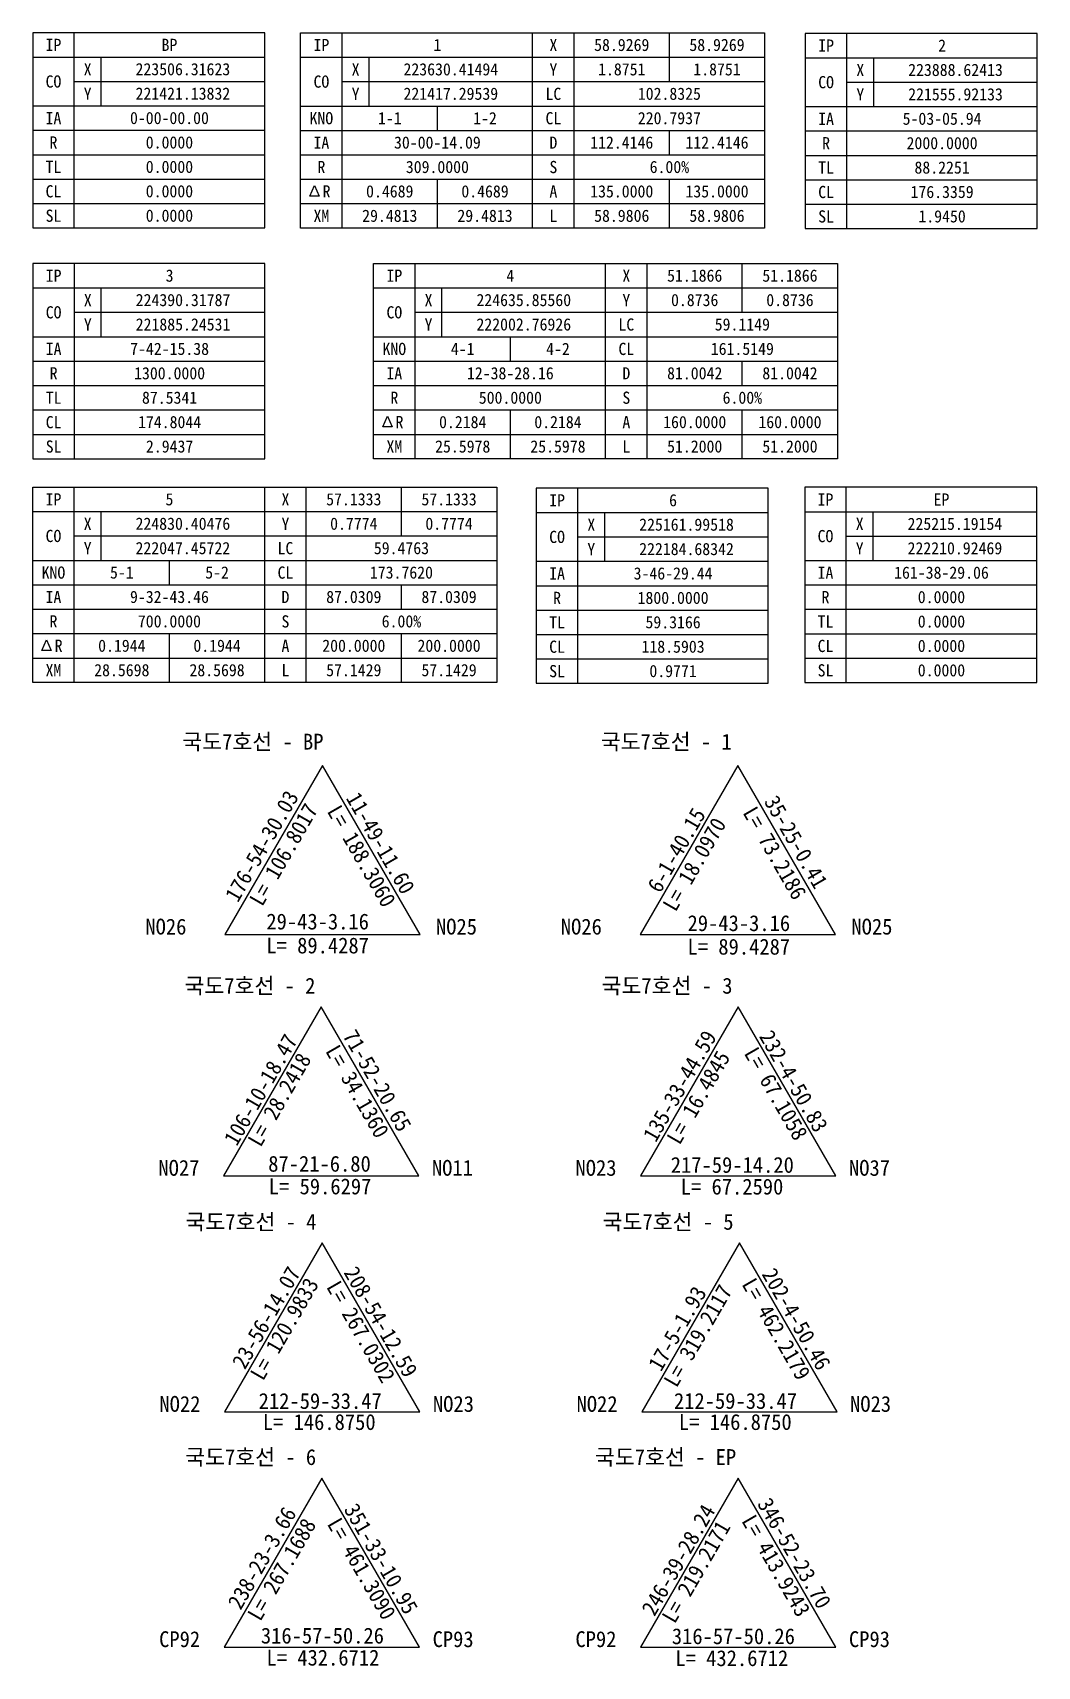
# Model space of a CAD drawing. Header units: millimetres. Extents: x 220587 to 223182, y 223491 to 225300.
# Drawn here: x 220597 to 221091, y 223765 to 224568 of the extents above; entities that cross this region are included whole.
import ezdxf
from ezdxf.enums import TextEntityAlignment as Align

# ---------------------------------------------------------------- set-up
doc = ezdxf.new("R2010")
doc.units = ezdxf.units.MM
for name, color, linetype in [('CA-ALGN-TBSM', 2, 'Continuous'), ('CA-TABL-LIN1', 4, 'Continuous'), ('CA-TABL-LIN2', 1, 'Continuous'), ('CA-TABL-TEX2', 3, 'Continuous'), ('CV-SURV-LINE', 2, 'Continuous'), ('CV-SURV-TEXT', 3, 'Continuous'), ('CZ-TEX1', 6, 'Continuous')]:
    doc.layers.add(name, color=color, linetype=linetype)
doc.styles.add('GTXT', font='DotumChe.ttf')
doc.styles.add('Han_Romanstyle', font='DotumChe.ttf')

# ---------------------------------------------------------------- blocks, each defined once
blk = doc.blocks.new('CACTSPR')
at = {"layer": 'CA-TABL-LIN1'}
for p, q in [((0, -20), (0, 20)), ((8.5, -20), (8.5, 20))]:
    blk.add_line(p, q, dxfattribs=at)
blk.add_lwpolyline([(47.5, -20), (-47.5, -20), (-47.5, 20), (47.5, 20)], close=True, dxfattribs=at)
blk.add_lwpolyline([(-39, -20), (-39, 20)], dxfattribs=at)
at = {"layer": 'CA-TABL-LIN2'}
for p, q in [((28, 10), (28, 20)), ((-47.5, 15), (47.5, 15)), ((-33.5, 5), (-33.5, 15)), ((-39, 10), (47.5, 10)), ((-47.5, 5), (47.5, 5)), ((-19.5, 0), (-19.5, 5)), ((-47.5, 0), (47.5, 0)), ((28, -5), (28, 0)), ((-47.5, -5), (47.5, -5)), ((-47.5, -10), (47.5, -10)), ((-19.5, -20), (-19.5, -10)), ((28, -20), (28, -10)), ((-47.5, -15), (47.5, -15))]:
    blk.add_line(p, q, dxfattribs=at)
at = {"layer": 'CA-TABL-TEX2'}
blk.add_lwpolyline([(-44.67, -11.31), (-43.73, -13.49), (-45.61, -13.49)], close=True, dxfattribs=at)
at = {"layer": 'CA-TABL-TEX2', "style": 'GTXT'}
for s, p in [('IP', (-43.25, 17.5)), ('X', (4.25, 17.5)), ('X', (-36.25, 12.5)), ('Y', (4.25, 12.5)), ('CO', (-43.25, 10)), ('Y', (-36.25, 7.5)), ('LC', (4.25, 7.5)), ('KNO', (-43.25, 2.5)), ('CL', (4.25, 2.5)), ('IA', (-43.25, -2.5)), ('D', (4.25, -2.5)), ('R', (-43.25, -7.5)), ('S', (4.25, -7.5)), ('A', (4.25, -12.5)), ('XM', (-43.25, -17.5)), ('L', (4.25, -17.5))]:
    blk.add_text(s, height=2.5, dxfattribs=at).set_placement(p, align=Align.MIDDLE_CENTER)
blk.add_text('R', height=2.5, dxfattribs=at).set_placement((-42.2, -12.49), align=Align.MIDDLE)
at = {"layer": 'CA-TABL-TEX2', "style": 'GTXT', "flags": 4}
for tag, p in [('IPNO', (-19.5, 17.5)), ('X1', (18.25, 17.5)), ('X2', (37.75, 17.5)), ('COX', (-16.75, 12.5)), ('Y1', (18.25, 12.5)), ('Y2', (37.75, 12.5)), ('COY', (-16.75, 7.5)), ('LC', (28, 7.5)), ('KNO1', (-29.25, 2.5)), ('KNO2', (-9.75, 2.5)), ('CL', (28, 2.5)), ('IA', (-19.5, -2.5)), ('D1', (18.25, -2.5)), ('D2', (37.75, -2.5)), ('R', (-19.5, -7.5)), ('S', (28, -7.5)), ('DR1', (-29.25, -12.5)), ('DR2', (-9.75, -12.5)), ('A1', (18.25, -12.5)), ('A2', (37.75, -12.5)), ('XM1', (-29.25, -17.5)), ('XM2', (-9.75, -17.5)), ('SL1', (18.25, -17.5)), ('SL2', (37.75, -17.5))]:
    blk.add_attdef(tag, text='', height=2.5, dxfattribs=at).set_placement(p, align=Align.MIDDLE)
blk = doc.blocks.new('CACTCRV')
at = {"layer": 'CA-TABL-LIN1'}
blk.add_line((-15.25, -20), (-15.25, 20), dxfattribs=at)
blk.add_lwpolyline([(-23.75, -20), (23.75, -20), (23.75, 20), (-23.75, 20)], close=True, dxfattribs=at)
at = {"layer": 'CA-TABL-LIN2'}
for p, q in [((-23.75, 15), (23.75, 15)), ((-9.75, 5), (-9.75, 15)), ((-15.25, 10), (23.75, 10)), ((-23.75, 5), (23.75, 5)), ((-23.75, 0), (23.75, 0)), ((-23.75, -5), (23.75, -5)), ((-23.75, -10), (23.75, -10)), ((-23.75, -15), (23.75, -15))]:
    blk.add_line(p, q, dxfattribs=at)
at = {"layer": 'CA-TABL-TEX2', "style": 'GTXT'}
for s, p in [('IP', (-19.5, 17.5)), ('X', (-12.5, 12.5)), ('CO', (-19.5, 10)), ('Y', (-12.5, 7.5)), ('IA', (-19.5, 2.5)), ('R', (-19.5, -2.5)), ('TL', (-19.5, -7.5)), ('CL', (-19.5, -12.5)), ('SL', (-19.5, -17.5))]:
    blk.add_text(s, height=2.5, dxfattribs=at).set_placement(p, align=Align.MIDDLE_CENTER)
at = {"layer": 'CA-TABL-TEX2', "style": 'GTXT', "flags": 4}
for tag, p in [('IPNO', (4.25, 17.5)), ('COX', (7, 12.5)), ('COY', (7, 7.5)), ('IA', (4.25, 2.5)), ('R', (4.25, -2.5)), ('TL', (4.25, -7.5)), ('CL', (4.25, -12.5)), ('SL', (4.25, -17.5))]:
    blk.add_attdef(tag, text='', height=2.5, dxfattribs=at).set_placement(p, align=Align.MIDDLE)

msp = doc.modelspace()

# ---------------------------------------------------------------- linework, layer by layer
at = {"layer": 'CV-SURV-LINE'}
for points in [[(220739.77, 224207.49), (220691.77, 224124.35), (220787.77, 224124.35)], [(220943.92, 224207.49), (220895.92, 224124.35), (220991.92, 224124.35)], [(220739.17, 224088.88), (220691.17, 224005.74), (220787.17, 224005.74)], [(220944.13, 224088.88), (220896.13, 224005.74), (220992.13, 224005.74)], [(220739.67, 223972.82), (220691.67, 223889.68), (220787.67, 223889.68)], [(220944.66, 223972.82), (220896.66, 223889.68), (220992.66, 223889.68)], [(220739.52, 223857.15), (220691.52, 223774.01), (220787.52, 223774.01)], [(220944.1, 223857.15), (220896.1, 223774.01), (220992.1, 223774.01)]]:
    msp.add_lwpolyline(points, close=True, dxfattribs=at)

# ---------------------------------------------------------------- block references
at = {"layer": 'CA-ALGN-TBSM'}
ref = msp.add_blockref('CACTCRV', (220654.4, 224519.78), dxfattribs=dict(at, xscale=2.399999999994179, yscale=2.399999999994179, zscale=2.4))
ref.add_attrib('IPNO', 'BP', dxfattribs={"layer": 'CA-TABL-TEX2', "height": 6, "style": 'GTXT'}).set_placement((220664.6, 224561.78), align=Align.MIDDLE)
ref.add_attrib('COX', '223506.31623', dxfattribs={"layer": 'CA-TABL-TEX2', "height": 6, "style": 'GTXT'}).set_placement((220671.2, 224549.78), align=Align.MIDDLE)
ref.add_attrib('COY', '221421.13832', dxfattribs={"layer": 'CA-TABL-TEX2', "height": 6, "style": 'GTXT'}).set_placement((220671.2, 224537.78), align=Align.MIDDLE)
ref.add_attrib('IA', '0-00-00.00', dxfattribs={"layer": 'CA-TABL-TEX2', "height": 6, "style": 'GTXT'}).set_placement((220664.6, 224525.78), align=Align.MIDDLE)
ref.add_attrib('R', '0.0000', dxfattribs={"layer": 'CA-TABL-TEX2', "height": 6, "style": 'GTXT'}).set_placement((220664.6, 224513.78), align=Align.MIDDLE)
ref.add_attrib('TL', '0.0000', dxfattribs={"layer": 'CA-TABL-TEX2', "height": 6, "style": 'GTXT'}).set_placement((220664.6, 224501.78), align=Align.MIDDLE)
ref.add_attrib('CL', '0.0000', dxfattribs={"layer": 'CA-TABL-TEX2', "height": 6, "style": 'GTXT'}).set_placement((220664.6, 224489.78), align=Align.MIDDLE)
ref.add_attrib('SL', '0.0000', dxfattribs={"layer": 'CA-TABL-TEX2', "height": 6, "style": 'GTXT'}).set_placement((220664.6, 224477.78), align=Align.MIDDLE)
ref = msp.add_blockref('CACTSPR', (220843.07, 224519.72), dxfattribs=dict(at, xscale=2.399999999994179, yscale=2.399999999994179, zscale=2.4))
ref.add_attrib('IPNO', '1', dxfattribs={"layer": 'CA-TABL-TEX2', "height": 6, "style": 'GTXT'}).set_placement((220796.27, 224561.72), align=Align.MIDDLE)
ref.add_attrib('COX', '223630.41494', dxfattribs={"layer": 'CA-TABL-TEX2', "height": 6, "style": 'GTXT'}).set_placement((220802.87, 224549.72), align=Align.MIDDLE)
ref.add_attrib('COY', '221417.29539', dxfattribs={"layer": 'CA-TABL-TEX2', "height": 6, "style": 'GTXT'}).set_placement((220802.87, 224537.72), align=Align.MIDDLE)
ref.add_attrib('KNO1', '1-1', dxfattribs={"layer": 'CA-TABL-TEX2', "height": 6, "style": 'GTXT'}).set_placement((220772.87, 224525.72), align=Align.MIDDLE)
ref.add_attrib('KNO2', '1-2', dxfattribs={"layer": 'CA-TABL-TEX2', "height": 6, "style": 'GTXT'}).set_placement((220819.67, 224525.72), align=Align.MIDDLE)
ref.add_attrib('IA', '30-00-14.09', dxfattribs={"layer": 'CA-TABL-TEX2', "height": 6, "style": 'GTXT'}).set_placement((220796.27, 224513.72), align=Align.MIDDLE)
ref.add_attrib('R', '309.0000', dxfattribs={"layer": 'CA-TABL-TEX2', "height": 6, "style": 'GTXT'}).set_placement((220796.27, 224501.72), align=Align.MIDDLE)
ref.add_attrib('DR1', '0.4689', dxfattribs={"layer": 'CA-TABL-TEX2', "height": 6, "style": 'GTXT'}).set_placement((220772.87, 224489.72), align=Align.MIDDLE)
ref.add_attrib('DR2', '0.4689', dxfattribs={"layer": 'CA-TABL-TEX2', "height": 6, "style": 'GTXT'}).set_placement((220819.67, 224489.72), align=Align.MIDDLE)
ref.add_attrib('XM1', '29.4813', dxfattribs={"layer": 'CA-TABL-TEX2', "height": 6, "style": 'GTXT'}).set_placement((220772.87, 224477.72), align=Align.MIDDLE)
ref.add_attrib('XM2', '29.4813', dxfattribs={"layer": 'CA-TABL-TEX2', "height": 6, "style": 'GTXT'}).set_placement((220819.67, 224477.72), align=Align.MIDDLE)
ref.add_attrib('X1', '58.9269', dxfattribs={"layer": 'CA-TABL-TEX2', "height": 6, "style": 'GTXT'}).set_placement((220886.87, 224561.72), align=Align.MIDDLE)
ref.add_attrib('X2', '58.9269', dxfattribs={"layer": 'CA-TABL-TEX2', "height": 6, "style": 'GTXT'}).set_placement((220933.67, 224561.72), align=Align.MIDDLE)
ref.add_attrib('Y1', '1.8751', dxfattribs={"layer": 'CA-TABL-TEX2', "height": 6, "style": 'GTXT'}).set_placement((220886.87, 224549.72), align=Align.MIDDLE)
ref.add_attrib('Y2', '1.8751', dxfattribs={"layer": 'CA-TABL-TEX2', "height": 6, "style": 'GTXT'}).set_placement((220933.67, 224549.72), align=Align.MIDDLE)
ref.add_attrib('LC', '102.8325', dxfattribs={"layer": 'CA-TABL-TEX2', "height": 6, "style": 'GTXT'}).set_placement((220910.27, 224537.72), align=Align.MIDDLE)
ref.add_attrib('CL', '220.7937', dxfattribs={"layer": 'CA-TABL-TEX2', "height": 6, "style": 'GTXT'}).set_placement((220910.27, 224525.72), align=Align.MIDDLE)
ref.add_attrib('D1', '112.4146', dxfattribs={"layer": 'CA-TABL-TEX2', "height": 6, "style": 'GTXT'}).set_placement((220886.87, 224513.72), align=Align.MIDDLE)
ref.add_attrib('D2', '112.4146', dxfattribs={"layer": 'CA-TABL-TEX2', "height": 6, "style": 'GTXT'}).set_placement((220933.67, 224513.72), align=Align.MIDDLE)
ref.add_attrib('S', '6.00%', dxfattribs={"layer": 'CA-TABL-TEX2', "height": 6, "style": 'GTXT'}).set_placement((220910.27, 224501.72), align=Align.MIDDLE)
ref.add_attrib('A1', '135.0000', dxfattribs={"layer": 'CA-TABL-TEX2', "height": 6, "style": 'GTXT'}).set_placement((220886.87, 224489.72), align=Align.MIDDLE)
ref.add_attrib('A2', '135.0000', dxfattribs={"layer": 'CA-TABL-TEX2', "height": 6, "style": 'GTXT'}).set_placement((220933.67, 224489.72), align=Align.MIDDLE)
ref.add_attrib('SL1', '58.9806', dxfattribs={"layer": 'CA-TABL-TEX2', "height": 6, "style": 'GTXT'}).set_placement((220886.87, 224477.72), align=Align.MIDDLE)
ref.add_attrib('SL2', '58.9806', dxfattribs={"layer": 'CA-TABL-TEX2', "height": 6, "style": 'GTXT'}).set_placement((220933.67, 224477.72), align=Align.MIDDLE)
ref = msp.add_blockref('CACTCRV', (221034.08, 224519.44), dxfattribs=dict(at, xscale=2.399999999994179, yscale=2.399999999994179, zscale=2.4))
ref.add_attrib('IPNO', '2', dxfattribs={"layer": 'CA-TABL-TEX2', "height": 6, "style": 'GTXT'}).set_placement((221044.28, 224561.44), align=Align.MIDDLE)
ref.add_attrib('COX', '223888.62413', dxfattribs={"layer": 'CA-TABL-TEX2', "height": 6, "style": 'GTXT'}).set_placement((221050.88, 224549.44), align=Align.MIDDLE)
ref.add_attrib('COY', '221555.92133', dxfattribs={"layer": 'CA-TABL-TEX2', "height": 6, "style": 'GTXT'}).set_placement((221050.88, 224537.44), align=Align.MIDDLE)
ref.add_attrib('IA', '5-03-05.94', dxfattribs={"layer": 'CA-TABL-TEX2', "height": 6, "style": 'GTXT'}).set_placement((221044.28, 224525.44), align=Align.MIDDLE)
ref.add_attrib('R', '2000.0000', dxfattribs={"layer": 'CA-TABL-TEX2', "height": 6, "style": 'GTXT'}).set_placement((221044.28, 224513.44), align=Align.MIDDLE)
ref.add_attrib('TL', '88.2251', dxfattribs={"layer": 'CA-TABL-TEX2', "height": 6, "style": 'GTXT'}).set_placement((221044.28, 224501.44), align=Align.MIDDLE)
ref.add_attrib('CL', '176.3359', dxfattribs={"layer": 'CA-TABL-TEX2', "height": 6, "style": 'GTXT'}).set_placement((221044.28, 224489.44), align=Align.MIDDLE)
ref.add_attrib('SL', '1.9450', dxfattribs={"layer": 'CA-TABL-TEX2', "height": 6, "style": 'GTXT'}).set_placement((221044.28, 224477.44), align=Align.MIDDLE)
ref = msp.add_blockref('CACTCRV', (220654.48, 224406.29), dxfattribs=dict(at, xscale=2.399999999994179, yscale=2.399999999994179, zscale=2.4))
ref.add_attrib('IPNO', '3', dxfattribs={"layer": 'CA-TABL-TEX2', "height": 6, "style": 'GTXT'}).set_placement((220664.68, 224448.29), align=Align.MIDDLE)
ref.add_attrib('COX', '224390.31787', dxfattribs={"layer": 'CA-TABL-TEX2', "height": 6, "style": 'GTXT'}).set_placement((220671.28, 224436.29), align=Align.MIDDLE)
ref.add_attrib('COY', '221885.24531', dxfattribs={"layer": 'CA-TABL-TEX2', "height": 6, "style": 'GTXT'}).set_placement((220671.28, 224424.29), align=Align.MIDDLE)
ref.add_attrib('IA', '7-42-15.38', dxfattribs={"layer": 'CA-TABL-TEX2', "height": 6, "style": 'GTXT'}).set_placement((220664.68, 224412.29), align=Align.MIDDLE)
ref.add_attrib('R', '1300.0000', dxfattribs={"layer": 'CA-TABL-TEX2', "height": 6, "style": 'GTXT'}).set_placement((220664.68, 224400.29), align=Align.MIDDLE)
ref.add_attrib('TL', '87.5341', dxfattribs={"layer": 'CA-TABL-TEX2', "height": 6, "style": 'GTXT'}).set_placement((220664.68, 224388.29), align=Align.MIDDLE)
ref.add_attrib('CL', '174.8044', dxfattribs={"layer": 'CA-TABL-TEX2', "height": 6, "style": 'GTXT'}).set_placement((220664.68, 224376.29), align=Align.MIDDLE)
ref.add_attrib('SL', '2.9437', dxfattribs={"layer": 'CA-TABL-TEX2', "height": 6, "style": 'GTXT'}).set_placement((220664.68, 224364.29), align=Align.MIDDLE)
ref = msp.add_blockref('CACTSPR', (220878.92, 224406.29), dxfattribs=dict(at, xscale=2.399999999994179, yscale=2.399999999994179, zscale=2.4))
ref.add_attrib('IPNO', '4', dxfattribs={"layer": 'CA-TABL-TEX2', "height": 6, "style": 'GTXT'}).set_placement((220832.12, 224448.29), align=Align.MIDDLE)
ref.add_attrib('COX', '224635.85560', dxfattribs={"layer": 'CA-TABL-TEX2', "height": 6, "style": 'GTXT'}).set_placement((220838.72, 224436.29), align=Align.MIDDLE)
ref.add_attrib('COY', '222002.76926', dxfattribs={"layer": 'CA-TABL-TEX2', "height": 6, "style": 'GTXT'}).set_placement((220838.72, 224424.29), align=Align.MIDDLE)
ref.add_attrib('KNO1', '4-1', dxfattribs={"layer": 'CA-TABL-TEX2', "height": 6, "style": 'GTXT'}).set_placement((220808.72, 224412.29), align=Align.MIDDLE)
ref.add_attrib('KNO2', '4-2', dxfattribs={"layer": 'CA-TABL-TEX2', "height": 6, "style": 'GTXT'}).set_placement((220855.52, 224412.29), align=Align.MIDDLE)
ref.add_attrib('IA', '12-38-28.16', dxfattribs={"layer": 'CA-TABL-TEX2', "height": 6, "style": 'GTXT'}).set_placement((220832.12, 224400.29), align=Align.MIDDLE)
ref.add_attrib('R', '500.0000', dxfattribs={"layer": 'CA-TABL-TEX2', "height": 6, "style": 'GTXT'}).set_placement((220832.12, 224388.29), align=Align.MIDDLE)
ref.add_attrib('DR1', '0.2184', dxfattribs={"layer": 'CA-TABL-TEX2', "height": 6, "style": 'GTXT'}).set_placement((220808.72, 224376.29), align=Align.MIDDLE)
ref.add_attrib('DR2', '0.2184', dxfattribs={"layer": 'CA-TABL-TEX2', "height": 6, "style": 'GTXT'}).set_placement((220855.52, 224376.29), align=Align.MIDDLE)
ref.add_attrib('XM1', '25.5978', dxfattribs={"layer": 'CA-TABL-TEX2', "height": 6, "style": 'GTXT'}).set_placement((220808.72, 224364.29), align=Align.MIDDLE)
ref.add_attrib('XM2', '25.5978', dxfattribs={"layer": 'CA-TABL-TEX2', "height": 6, "style": 'GTXT'}).set_placement((220855.52, 224364.29), align=Align.MIDDLE)
ref.add_attrib('X1', '51.1866', dxfattribs={"layer": 'CA-TABL-TEX2', "height": 6, "style": 'GTXT'}).set_placement((220922.72, 224448.29), align=Align.MIDDLE)
ref.add_attrib('X2', '51.1866', dxfattribs={"layer": 'CA-TABL-TEX2', "height": 6, "style": 'GTXT'}).set_placement((220969.52, 224448.29), align=Align.MIDDLE)
ref.add_attrib('Y1', '0.8736', dxfattribs={"layer": 'CA-TABL-TEX2', "height": 6, "style": 'GTXT'}).set_placement((220922.72, 224436.29), align=Align.MIDDLE)
ref.add_attrib('Y2', '0.8736', dxfattribs={"layer": 'CA-TABL-TEX2', "height": 6, "style": 'GTXT'}).set_placement((220969.52, 224436.29), align=Align.MIDDLE)
ref.add_attrib('LC', '59.1149', dxfattribs={"layer": 'CA-TABL-TEX2', "height": 6, "style": 'GTXT'}).set_placement((220946.12, 224424.29), align=Align.MIDDLE)
ref.add_attrib('CL', '161.5149', dxfattribs={"layer": 'CA-TABL-TEX2', "height": 6, "style": 'GTXT'}).set_placement((220946.12, 224412.29), align=Align.MIDDLE)
ref.add_attrib('D1', '81.0042', dxfattribs={"layer": 'CA-TABL-TEX2', "height": 6, "style": 'GTXT'}).set_placement((220922.72, 224400.29), align=Align.MIDDLE)
ref.add_attrib('D2', '81.0042', dxfattribs={"layer": 'CA-TABL-TEX2', "height": 6, "style": 'GTXT'}).set_placement((220969.52, 224400.29), align=Align.MIDDLE)
ref.add_attrib('S', '6.00%', dxfattribs={"layer": 'CA-TABL-TEX2', "height": 6, "style": 'GTXT'}).set_placement((220946.12, 224388.29), align=Align.MIDDLE)
ref.add_attrib('A1', '160.0000', dxfattribs={"layer": 'CA-TABL-TEX2', "height": 6, "style": 'GTXT'}).set_placement((220922.72, 224376.29), align=Align.MIDDLE)
ref.add_attrib('A2', '160.0000', dxfattribs={"layer": 'CA-TABL-TEX2', "height": 6, "style": 'GTXT'}).set_placement((220969.52, 224376.29), align=Align.MIDDLE)
ref.add_attrib('SL1', '51.2000', dxfattribs={"layer": 'CA-TABL-TEX2', "height": 6, "style": 'GTXT'}).set_placement((220922.72, 224364.29), align=Align.MIDDLE)
ref.add_attrib('SL2', '51.2000', dxfattribs={"layer": 'CA-TABL-TEX2', "height": 6, "style": 'GTXT'}).set_placement((220969.52, 224364.29), align=Align.MIDDLE)
ref = msp.add_blockref('CACTSPR', (220711.4, 224296.32), dxfattribs=dict(at, xscale=2.399999999994179, yscale=2.399999999994179, zscale=2.4))
ref.add_attrib('IPNO', '5', dxfattribs={"layer": 'CA-TABL-TEX2', "height": 6, "style": 'GTXT'}).set_placement((220664.6, 224338.32), align=Align.MIDDLE)
ref.add_attrib('COX', '224830.40476', dxfattribs={"layer": 'CA-TABL-TEX2', "height": 6, "style": 'GTXT'}).set_placement((220671.2, 224326.32), align=Align.MIDDLE)
ref.add_attrib('COY', '222047.45722', dxfattribs={"layer": 'CA-TABL-TEX2', "height": 6, "style": 'GTXT'}).set_placement((220671.2, 224314.32), align=Align.MIDDLE)
ref.add_attrib('KNO1', '5-1', dxfattribs={"layer": 'CA-TABL-TEX2', "height": 6, "style": 'GTXT'}).set_placement((220641.2, 224302.32), align=Align.MIDDLE)
ref.add_attrib('KNO2', '5-2', dxfattribs={"layer": 'CA-TABL-TEX2', "height": 6, "style": 'GTXT'}).set_placement((220688, 224302.32), align=Align.MIDDLE)
ref.add_attrib('IA', '9-32-43.46', dxfattribs={"layer": 'CA-TABL-TEX2', "height": 6, "style": 'GTXT'}).set_placement((220664.6, 224290.32), align=Align.MIDDLE)
ref.add_attrib('R', '700.0000', dxfattribs={"layer": 'CA-TABL-TEX2', "height": 6, "style": 'GTXT'}).set_placement((220664.6, 224278.32), align=Align.MIDDLE)
ref.add_attrib('DR1', '0.1944', dxfattribs={"layer": 'CA-TABL-TEX2', "height": 6, "style": 'GTXT'}).set_placement((220641.2, 224266.32), align=Align.MIDDLE)
ref.add_attrib('DR2', '0.1944', dxfattribs={"layer": 'CA-TABL-TEX2', "height": 6, "style": 'GTXT'}).set_placement((220688, 224266.32), align=Align.MIDDLE)
ref.add_attrib('XM1', '28.5698', dxfattribs={"layer": 'CA-TABL-TEX2', "height": 6, "style": 'GTXT'}).set_placement((220641.2, 224254.32), align=Align.MIDDLE)
ref.add_attrib('XM2', '28.5698', dxfattribs={"layer": 'CA-TABL-TEX2', "height": 6, "style": 'GTXT'}).set_placement((220688, 224254.32), align=Align.MIDDLE)
ref.add_attrib('X1', '57.1333', dxfattribs={"layer": 'CA-TABL-TEX2', "height": 6, "style": 'GTXT'}).set_placement((220755.2, 224338.32), align=Align.MIDDLE)
ref.add_attrib('X2', '57.1333', dxfattribs={"layer": 'CA-TABL-TEX2', "height": 6, "style": 'GTXT'}).set_placement((220802, 224338.32), align=Align.MIDDLE)
ref.add_attrib('Y1', '0.7774', dxfattribs={"layer": 'CA-TABL-TEX2', "height": 6, "style": 'GTXT'}).set_placement((220755.2, 224326.32), align=Align.MIDDLE)
ref.add_attrib('Y2', '0.7774', dxfattribs={"layer": 'CA-TABL-TEX2', "height": 6, "style": 'GTXT'}).set_placement((220802, 224326.32), align=Align.MIDDLE)
ref.add_attrib('LC', '59.4763', dxfattribs={"layer": 'CA-TABL-TEX2', "height": 6, "style": 'GTXT'}).set_placement((220778.6, 224314.32), align=Align.MIDDLE)
ref.add_attrib('CL', '173.7620', dxfattribs={"layer": 'CA-TABL-TEX2', "height": 6, "style": 'GTXT'}).set_placement((220778.6, 224302.32), align=Align.MIDDLE)
ref.add_attrib('D1', '87.0309', dxfattribs={"layer": 'CA-TABL-TEX2', "height": 6, "style": 'GTXT'}).set_placement((220755.2, 224290.32), align=Align.MIDDLE)
ref.add_attrib('D2', '87.0309', dxfattribs={"layer": 'CA-TABL-TEX2', "height": 6, "style": 'GTXT'}).set_placement((220802, 224290.32), align=Align.MIDDLE)
ref.add_attrib('S', '6.00%', dxfattribs={"layer": 'CA-TABL-TEX2', "height": 6, "style": 'GTXT'}).set_placement((220778.6, 224278.32), align=Align.MIDDLE)
ref.add_attrib('A1', '200.0000', dxfattribs={"layer": 'CA-TABL-TEX2', "height": 6, "style": 'GTXT'}).set_placement((220755.2, 224266.32), align=Align.MIDDLE)
ref.add_attrib('A2', '200.0000', dxfattribs={"layer": 'CA-TABL-TEX2', "height": 6, "style": 'GTXT'}).set_placement((220802, 224266.32), align=Align.MIDDLE)
ref.add_attrib('SL1', '57.1429', dxfattribs={"layer": 'CA-TABL-TEX2', "height": 6, "style": 'GTXT'}).set_placement((220755.2, 224254.32), align=Align.MIDDLE)
ref.add_attrib('SL2', '57.1429', dxfattribs={"layer": 'CA-TABL-TEX2', "height": 6, "style": 'GTXT'}).set_placement((220802, 224254.32), align=Align.MIDDLE)
ref = msp.add_blockref('CACTCRV', (220901.89, 224295.87), dxfattribs=dict(at, xscale=2.399999999994179, yscale=2.399999999994179, zscale=2.4))
ref.add_attrib('IPNO', '6', dxfattribs={"layer": 'CA-TABL-TEX2', "height": 6, "style": 'GTXT'}).set_placement((220912.09, 224337.87), align=Align.MIDDLE)
ref.add_attrib('COX', '225161.99518', dxfattribs={"layer": 'CA-TABL-TEX2', "height": 6, "style": 'GTXT'}).set_placement((220918.69, 224325.87), align=Align.MIDDLE)
ref.add_attrib('COY', '222184.68342', dxfattribs={"layer": 'CA-TABL-TEX2', "height": 6, "style": 'GTXT'}).set_placement((220918.69, 224313.87), align=Align.MIDDLE)
ref.add_attrib('IA', '3-46-29.44', dxfattribs={"layer": 'CA-TABL-TEX2', "height": 6, "style": 'GTXT'}).set_placement((220912.09, 224301.87), align=Align.MIDDLE)
ref.add_attrib('R', '1800.0000', dxfattribs={"layer": 'CA-TABL-TEX2', "height": 6, "style": 'GTXT'}).set_placement((220912.09, 224289.87), align=Align.MIDDLE)
ref.add_attrib('TL', '59.3166', dxfattribs={"layer": 'CA-TABL-TEX2', "height": 6, "style": 'GTXT'}).set_placement((220912.09, 224277.87), align=Align.MIDDLE)
ref.add_attrib('CL', '118.5903', dxfattribs={"layer": 'CA-TABL-TEX2', "height": 6, "style": 'GTXT'}).set_placement((220912.09, 224265.87), align=Align.MIDDLE)
ref.add_attrib('SL', '0.9771', dxfattribs={"layer": 'CA-TABL-TEX2', "height": 6, "style": 'GTXT'}).set_placement((220912.09, 224253.87), align=Align.MIDDLE)
ref = msp.add_blockref('CACTCRV', (221033.78, 224296.25), dxfattribs=dict(at, xscale=2.399999999994179, yscale=2.399999999994179, zscale=2.4))
ref.add_attrib('IPNO', 'EP', dxfattribs={"layer": 'CA-TABL-TEX2', "height": 6, "style": 'GTXT'}).set_placement((221043.98, 224338.25), align=Align.MIDDLE)
ref.add_attrib('COX', '225215.19154', dxfattribs={"layer": 'CA-TABL-TEX2', "height": 6, "style": 'GTXT'}).set_placement((221050.58, 224326.25), align=Align.MIDDLE)
ref.add_attrib('COY', '222210.92469', dxfattribs={"layer": 'CA-TABL-TEX2', "height": 6, "style": 'GTXT'}).set_placement((221050.58, 224314.25), align=Align.MIDDLE)
ref.add_attrib('IA', '161-38-29.06', dxfattribs={"layer": 'CA-TABL-TEX2', "height": 6, "style": 'GTXT'}).set_placement((221043.98, 224302.25), align=Align.MIDDLE)
ref.add_attrib('R', '0.0000', dxfattribs={"layer": 'CA-TABL-TEX2', "height": 6, "style": 'GTXT'}).set_placement((221043.98, 224290.25), align=Align.MIDDLE)
ref.add_attrib('TL', '0.0000', dxfattribs={"layer": 'CA-TABL-TEX2', "height": 6, "style": 'GTXT'}).set_placement((221043.98, 224278.25), align=Align.MIDDLE)
ref.add_attrib('CL', '0.0000', dxfattribs={"layer": 'CA-TABL-TEX2', "height": 6, "style": 'GTXT'}).set_placement((221043.98, 224266.25), align=Align.MIDDLE)
ref.add_attrib('SL', '0.0000', dxfattribs={"layer": 'CA-TABL-TEX2', "height": 6, "style": 'GTXT'}).set_placement((221043.98, 224254.25), align=Align.MIDDLE)

# ---------------------------------------------------------------- texts
at = {"layer": 'CV-SURV-TEXT', "style": 'Han_Romanstyle'}
for s, rotation, p in [('176-54-30.03', 60.0007, (220698.21, 224139.75)), ('L= 106.8017', 60.0007, (220710.19, 224137.76)), ('L= 188.3060', 299.9993, (220741.8, 224185)), ('11-49-11.60', 299.9993, (220751.14, 224191.41)), ('L= 73.2186', 299.9993, (220946.09, 224184.32)), ('35-25-0.41', 299.9993, (220956.58, 224189.77)), ('6-1-40.15', 60.0007, (220905.76, 224144.29)), ('L= 18.0970', 60.0007, (220913.3, 224135.12)), ('106-10-18.47', 60.0007, (220697.66, 224019.96)), ('71-52-20.65', 299.9993, (220749.49, 224074.62)), ('135-33-44.59', 60.0007, (220903.58, 224021.79)), ('232-4-50.83', 299.9993, (220954.16, 224074.33)), ('L= 34.1360', 299.9993, (220740.99, 224067.12)), ('L= 16.4845', 60.0007, (220915.29, 224020.5)), ('L= 67.1058', 299.9993, (220946.7, 224066.03)), ('L= 28.2418', 60.0007, (220709.38, 224019.41)), ('23-56-14.07', 60.0007, (220701.67, 223910.06)), ('L= 120.9833', 60.0007, (220710.59, 223904.52)), ('L= 267.0302', 299.9993, (220741.47, 223951.13)), ('208-54-12.59', 299.9993, (220750.03, 223958.2)), ('L= 462.2179', 299.9993, (220945.6, 223952.48)), ('202-4-50.46', 299.9993, (220955.47, 223957.39)), ('17-5-1.93', 60.0007, (220906.17, 223909.09)), ('L= 319.2117', 60.0007, (220913.79, 223901.15)), ('238-23-3.66', 60.0007, (220699.57, 223791.83)), ('351-33-10.95', 299.9993, (220750.13, 223841.72)), ('246-39-28.24', 60.0007, (220902.93, 223788.74)), ('346-52-23.70', 299.9993, (220953.25, 223844.46)), ('L= 267.1688', 60.0007, (220709.25, 223786.26)), ('L= 461.3090', 299.9993, (220741.84, 223834.62)), ('L= 219.2171', 60.0007, (220912.89, 223785.12)), ('L= 413.9243', 299.9993, (220945.49, 223836.11))]:
    msp.add_text(s, height=7.8, rotation=rotation, dxfattribs=at).set_placement(p)
for s, p in [('NO26', (220652.77, 224124.35)), ('29-43-3.16', (220712.23, 224126.86)), ('NO25', (220795.57, 224124.35)), ('NO26', (220856.92, 224124.35)), ('29-43-3.16', (220919.2, 224126.06)), ('NO25', (220999.72, 224124.35)), ('L= 89.4287', (220712.23, 224115.08)), ('L= 89.4287', (220919.2, 224114.48)), ('국도7호선 - 2', (220671.97, 224095.28)), ('국도7호선 - 3', (220876.93, 224095.28)), ('NO27', (220659.17, 224005.74)), ('87-21-6.80', (220713.14, 224007.76)), ('NO11', (220793.57, 224005.74)), ('NO23', (220864.13, 224005.74)), ('217-59-14.20', (220910.95, 224007.2)), ('NO37', (220998.53, 224005.74)), ('L= 59.6297', (220713.42, 223996.62)), ('L= 67.2590', (220915.86, 223996.52)), ('국도7호선 - 4', (220672.47, 223979.22)), ('국도7호선 - 5', (220877.46, 223979.22)), ('212-59-33.47', (220708.44, 223891.13)), ('212-59-33.47', (220912.52, 223891.15)), ('NO22', (220659.67, 223889.68)), ('NO23', (220794.07, 223889.68)), ('NO22', (220864.66, 223889.68)), ('NO23', (220999.06, 223889.68)), ('L= 146.8750', (220710.48, 223880.77)), ('L= 146.8750', (220914.94, 223880.79)), ('국도7호선 - 6', (220672.32, 223863.55)), ('국도7호선 - EP', (220873.7, 223863.55)), ('CP92', (220659.52, 223774.01)), ('316-57-50.26', (220709.53, 223775.75)), ('CP93', (220793.92, 223774.01)), ('CP92', (220864.1, 223774.01)), ('316-57-50.26', (220911.48, 223775.46)), ('CP93', (220998.5, 223774.01)), ('L= 432.6712', (220712.31, 223764.92)), ('L= 432.6712', (220913.23, 223764.68))]:
    msp.add_text(s, height=7.8, dxfattribs=at).set_placement(p)
at = {"layer": 'CZ-TEX1', "style": 'Han_Romanstyle'}
for s, p in [('국도7호선 - BP', (220670.91, 224215.29)), ('국도7호선 - 1', (220876.55, 224215.29))]:
    msp.add_text(s, height=7.8, dxfattribs=at).set_placement(p)

doc.saveas('drawing.dxf')
